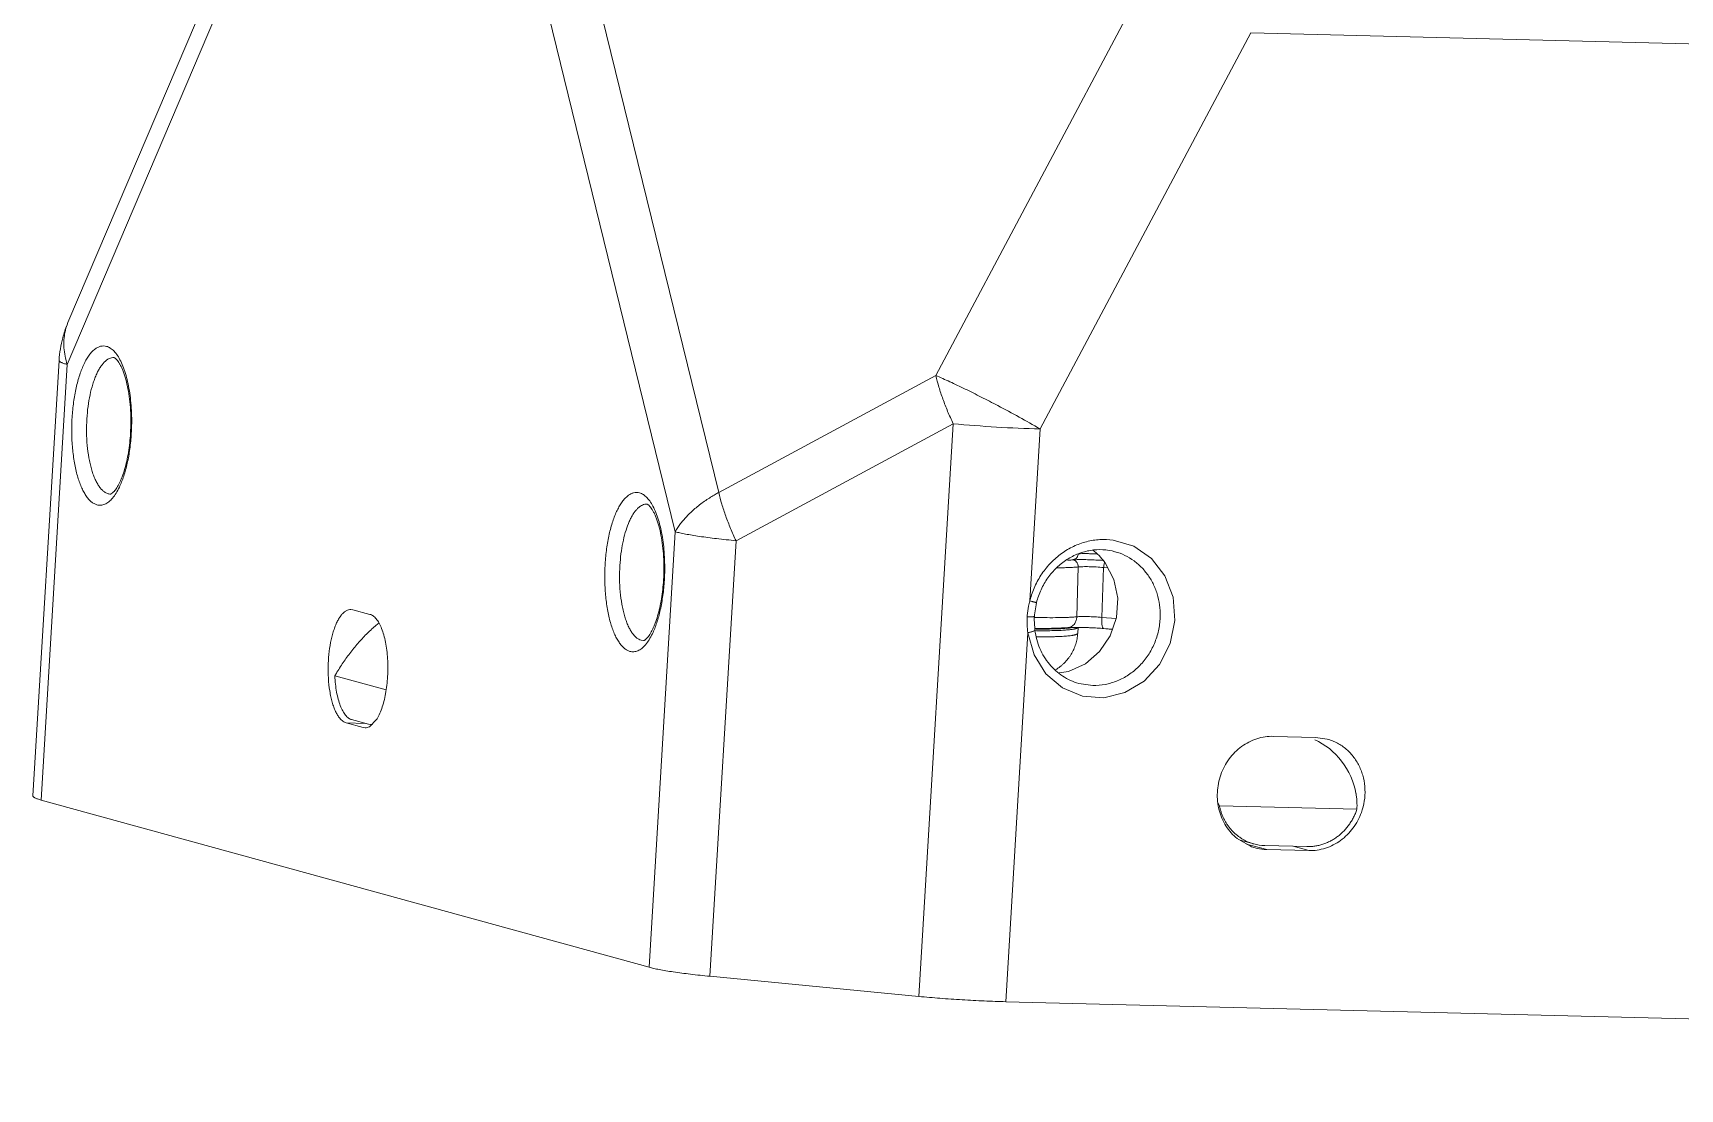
# Model space of a CAD drawing. Header units: inches. Extents: x 5637 to 5934, y 574 to 784.
# Drawn here: x 5866.29 to 5873.53, y 658.49 to 663.13 of the extents above; entities that cross this region are included whole.
import ezdxf

# ---------------------------------------------------------------- set-up
doc = ezdxf.new("R2010")
doc.units = ezdxf.units.IN
doc.header["$MEASUREMENT"] = 0
doc.layers.get('0').update_dxf_attribs({"lineweight": 18})

msp = doc.modelspace()

# ---------------------------------------------------------------- linework, layer by layer
at = {"color": 7, "linetype": 'Continuous'}
for p, q in [((5867.3582, 664.0067), (5866.4432, 661.8562)), ((5867.3551, 663.8225), (5866.4401, 661.6721)), ((5868.6717, 663.6855), (5869.3027, 661.11)), ((5869.1119, 660.9376), (5868.4809, 663.5131)), ((5870.2569, 661.6242), (5871.1825, 663.3639)), ((5871.6408, 663.1288), (5870.7152, 661.3891)), ((5871.6408, 663.1288), (5885.3659, 662.7861)), ((5866.4396, 661.847), (5866.4432, 661.8562)), ((5866.4042, 661.6905), (5866.2893, 659.7771)), ((5866.3252, 659.7587), (5866.4401, 661.6721)), ((5869.3027, 661.11), (5870.2569, 661.6242)), ((5870.3332, 661.4122), (5869.379, 660.8981)), ((5870.3332, 661.4122), (5870.182, 658.8961)), ((5870.6697, 660.6334), (5870.7152, 661.3891)), ((5869.1119, 660.9376), (5868.9969, 659.0243)), ((5869.264, 658.9847), (5869.379, 660.8981)), ((5871.0443, 660.85), (5871.0441, 660.8501)), ((5870.8598, 660.8147), (5870.8359, 660.8133)), ((5870.8599, 660.8147), (5870.8598, 660.8147)), ((5867.6869, 660.5963), (5867.6956, 660.5951)), ((5867.7699, 660.5747), (5867.6956, 660.5951)), ((5870.6973, 660.6164), (5870.6996, 660.6263)), ((5870.564, 658.873), (5870.6614, 660.4938)), ((5870.6928, 660.5031), (5870.6935, 660.503)), ((5870.882, 660.5172), (5870.8804, 660.4916)), ((5868.9727, 660.4591), (5868.9622, 660.4607)), ((5867.8409, 660.2425), (5867.6159, 660.3043)), ((5870.9467, 660.2624), (5870.8851, 660.2715)), ((5867.6657, 660.0978), (5867.7492, 660.0958)), ((5867.6657, 660.0978), (5867.74, 660.0774)), ((5867.7641, 660.0917), (5867.6897, 660.1122)), ((5867.7487, 660.0762), (5867.74, 660.0774)), ((5867.7641, 660.0917), (5867.7723, 660.0907)), ((5867.7982, 660.1109), (5867.7699, 660.0819)), ((5871.926, 660.0341), (5871.7408, 660.0388)), ((5871.926, 660.0341), (5871.9773, 660.0265)), ((5868.9969, 659.0243), (5866.3252, 659.7587)), ((5871.5034, 659.7333), (5872.1071, 659.7182)), ((5871.6394, 659.5557), (5871.5819, 659.59)), ((5871.6542, 659.5661), (5871.5944, 659.5826)), ((5871.7109, 659.5415), (5871.6224, 659.5658)), ((5871.7025, 659.559), (5871.8877, 659.5544)), ((5871.8271, 659.5559), (5871.8961, 659.5369)), ((5871.7109, 659.5415), (5871.8961, 659.5369)), ((5870.182, 658.8961), (5869.264, 658.9847)), ((5885.9288, 658.4893), (5870.564, 658.873))]:
    msp.add_line(p, q, dxfattribs=at)
at = {"color": 6, "linetype": 'Continuous'}
for p, q in [((5870.8761, 660.5638), (5870.8828, 660.7829)), ((5870.9945, 660.7803), (5870.9865, 660.5611)), ((5870.9945, 660.7803), (5871.0126, 660.7788)), ((5871.0492, 660.5562), (5870.9865, 660.5611)), ((5870.8374, 660.5161), (5870.8302, 660.5162)), ((5870.8375, 660.5161), (5870.8374, 660.5161)), ((5870.8375, 660.5161), (5870.8414, 660.5164)), ((5870.8414, 660.5164), (5870.8632, 660.5172)), ((5870.9729, 660.5137), (5871.0329, 660.508)), ((5871.0333, 660.5091), (5870.9736, 660.5136)), ((5871.033, 660.5083), (5870.9948, 660.5122)), ((5870.9959, 660.5122), (5870.9948, 660.5121)), ((5870.9948, 660.5121), (5870.9948, 660.5121)), ((5871.0328, 660.5092), (5870.9959, 660.5122))]:
    msp.add_line(p, q, dxfattribs=at)
at = {"color": 7, "linetype": 'Continuous'}
for points in [[(5871.0367, 660.9012), (5871.1267, 660.8741), (5871.2046, 660.82), (5871.2639, 660.7432), (5871.2994, 660.6498), (5871.3074, 660.5476)], [(5870.7995, 660.3185), (5870.8401, 660.3238), (5870.9141, 660.3573), (5870.9767, 660.411), (5871.0236, 660.4807), (5871.051, 660.5615), (5871.0564, 660.6462), (5871.0394, 660.7282), (5871.0014, 660.8008)], [(5870.8598, 660.8147), (5870.8628, 660.8149), (5870.8824, 660.8158), (5870.9105, 660.8158), (5870.9452, 660.8147), (5870.9831, 660.8126), (5870.9904, 660.812)], [(5870.6924, 660.5054), (5870.6915, 660.5125), (5870.6898, 660.5556), (5870.6903, 660.5659)], [(5870.6903, 660.5659), (5870.6908, 660.5732), (5870.6973, 660.6164)], [(5870.9011, 660.2155), (5870.814, 660.2513), (5870.741, 660.3132), (5870.6885, 660.3963), (5870.6614, 660.4938)], [(5871.3074, 660.5476), (5871.2871, 660.4461), (5871.2406, 660.3547), (5871.1722, 660.2811), (5871.088, 660.231), (5870.9951, 660.2086), (5870.9011, 660.2155)]]:
    msp.add_lwpolyline(points, dxfattribs=at)
at = {"color": 6, "linetype": 'Continuous'}
msp.add_lwpolyline([(5870.8632, 660.5172), (5870.894, 660.5171), (5870.9318, 660.516), (5870.9736, 660.5136)], dxfattribs=at)
at = {"color": 7, "linetype": 'Continuous'}
for centre, radius, start, end in [((5866.9033, 661.6605), 0.5, 165.01191, 176.56126), ((5866.9038, 661.6603), 0.5005, 158.08921, 165.00871), ((5866.6544, 661.7667), 0.2293, 159.48773, 167.64775), ((5866.9033, 661.6605), 0.5, 156.9508, 158.08609), ((5868.1111, 656.8921), 5.1966, 59.92609, 62.265), ((5870.848, 666.7965), 5.4088, 264.53781, 266.56274), ((5870.8558, 666.8339), 5.4467, 266.5045, 268.51999), ((5866.6315, 661.1468), 0.0438, 254.55311, 263.45047), ((5866.6313, 661.1455), 0.0425, 263.4684, 268.56415), ((5870.7816, 660.6421), 0.2711, 36.91956, 52.47803), ((5870.8496, 660.8437), 0.0335, 350.07089, 354.80268), ((5870.7769, 660.6382), 0.2772, 35.89617, 36.98055), ((5871.0036, 660.5421), 0.3461, 164.70798, 168.61098), ((5871.0328, 660.5419), 0.3744, 165.16043, 165.85993), ((5870.993, 660.5438), 0.3354, 176.57945, 188.56708), ((5870.9881, 660.544), 0.3305, 175.67176, 176.56056), ((5870.9998, 660.5429), 0.3423, 168.61312, 175.63899), ((5868.0686, 660.1984), 0.4259, 127.57967, 128.70494), ((5870.7316, 663.1147), 2.6046, 269.13388, 269.65671), ((5870.7335, 663.1878), 2.685, 269.14632, 269.65099), ((5870.79, 660.9919), 0.4803, 274.73278, 275.79539), ((5870.789, 661.0196), 0.5153, 274.75913, 275.60227), ((5868.2127, 660.3311), 0.6262, 182.47086, 183.4735), ((5870.6767, 660.5067), 0.2054, 300.29289, 301.27073), ((5867.7449, 660.1254), 0.0501, 296.18741, 299.92946), ((5871.8085, 659.8631), 0.3316, 200.70429, 203.04255), ((5871.7156, 659.7537), 0.2121, 248.95136, 251.88285), ((5871.7161, 659.755), 0.2135, 251.88256, 254.65739), ((5871.7074, 659.7598), 0.2009, 254.64343, 268.58741), ((5871.7164, 659.7561), 0.2147, 254.65861, 265.63392), ((5871.7162, 659.7543), 0.2129, 265.63923, 268.56763)]:
    msp.add_arc(centre, radius, start, end, dxfattribs=at)
at = {"color": 6, "linetype": 'Continuous'}
for centre, radius, start, end in [((5870.874, 660.6427), 0.172, 94.78399, 95.14508), ((5871.1883, 660.5463), 0.2023, 175.82075, 176.5609), ((5870.7369, 663.3176), 2.8049, 269.10626, 269.31417), ((5870.7308, 663.0087), 2.4957, 269.14004, 269.94044), ((5870.7843, 661.1505), 0.6366, 274.23177, 274.78436), ((5870.8691, 659.8261), 0.6914, 90.79591, 91.32625), ((5870.872, 659.6109), 0.9066, 89.61763, 90.78739)]:
    msp.add_arc(centre, radius, start, end, dxfattribs=at)
at = {"color": 7, "linetype": 'Continuous'}
msp.add_ellipse((5871.8857, 659.7925), major_axis=(-0.1358, 0.2264), ratio=0.776281, start_param=4.254785, end_param=5.45978, dxfattribs=at)
for points, knots in [([(5866.4401, 661.6721), (5866.4361, 661.6842), (5866.4297, 661.7085), (5866.4246, 661.7452), (5866.4245, 661.7811), (5866.4279, 661.8044), (5866.4303, 661.8157)], [0, 0, 0, 0, 16208.328797, 31804.866285, 46889.737247, 61595.958873, 61595.958873, 61595.958873, 61595.958873]), ([(5866.4613, 661.4398), (5866.4627, 661.4623), (5866.4669, 661.5061), (5866.4779, 661.5688), (5866.491, 661.6172), (5866.5036, 661.652), (5866.5136, 661.675), (5866.5244, 661.6954), (5866.5358, 661.713), (5866.5478, 661.7277), (5866.5602, 661.7393), (5866.573, 661.7478), (5866.5862, 661.7529), (5866.5995, 661.7545), (5866.6082, 661.7533), (5866.6123, 661.7521)], [0, 0, 0, 0, 32688.419741, 63820.683838, 92374.568962, 105438.495065, 117580.14303, 128737.070891, 138882.711226, 148018.970783, 156194.765434, 163525.635571, 170204.938892, 176515.318663, 182794.461108, 182794.461108, 182794.461108, 182794.461108]), ([(5866.6123, 661.7521), (5866.6152, 661.7513), (5866.6211, 661.7492), (5866.6295, 661.7445), (5866.6378, 661.7384), (5866.6489, 661.7279), (5866.662, 661.7109), (5866.6707, 661.6955), (5866.6749, 661.6871)], [0, 0, 0, 0, 8627.048585, 17747.77143, 27501.252014, 37993.720248, 61453.423425, 88462.230494, 88462.230494, 88462.230494, 88462.230494]), ([(5866.4042, 661.6905), (5866.4042, 661.6901), (5866.4043, 661.6894), (5866.4047, 661.6883), (5866.4054, 661.6872), (5866.4068, 661.6856), (5866.4093, 661.6837), (5866.4133, 661.6814), (5866.4184, 661.6791), (5866.4247, 661.6768), (5866.432, 661.6744), (5866.4373, 661.6728), (5866.4401, 661.6721)], [0, 0, 0, 0, 3570.434368, 7406.67449, 11723.273659, 16671.774455, 28817.372655, 44315.761055, 63354.39995, 86013.670404, 112301.184438, 142185.081647, 142185.081647, 142185.081647, 142185.081647]), ([(5866.5262, 661.4336), (5866.5273, 661.4517), (5866.5306, 661.4871), (5866.5393, 661.5381), (5866.5494, 661.5778), (5866.5592, 661.6067), (5866.567, 661.6261), (5866.5754, 661.6436), (5866.5843, 661.6591), (5866.5937, 661.6724), (5866.6034, 661.6835), (5866.6135, 661.6922), (5866.6239, 661.6984), (5866.6345, 661.7022), (5866.6417, 661.7029), (5866.6452, 661.7028)], [0, 0, 0, 0, 31821.446008, 62279.974916, 90472.446468, 103501.707925, 115717.357583, 127056.222115, 137478.489174, 146971.407415, 155547.63079, 163268.184425, 170250.195695, 176676.135492, 182797.421413, 182797.421413, 182797.421413, 182797.421413]), ([(5866.6601, 661.69), (5866.6589, 661.6916), (5866.6566, 661.6942), (5866.6536, 661.6972), (5866.6515, 661.699), (5866.6502, 661.7001), (5866.649, 661.7009), (5866.648, 661.7016), (5866.6471, 661.702), (5866.6464, 661.7024), (5866.6459, 661.7026), (5866.6455, 661.7028), (5866.6453, 661.7028), (5866.6451, 661.7028), (5866.6451, 661.7028), (5866.6451, 661.7028), (5866.6451, 661.7028), (5866.6452, 661.7028), (5866.6452, 661.7028), (5866.6452, 661.7028)], [0, 0, 0, 0, 68532.578925, 124014.12519, 147014.315426, 166934.309257, 183931.946099, 198179.033938, 209831.228432, 219025.991635, 225889.359352, 230628.150713, 233498.046012, 234308.453993, 234741.011387, 234838.1567, 235102.499325, 235671.609625, 236529.669229, 236529.669229, 236529.669229, 236529.669229]), ([(5866.718, 661.3701), (5866.719, 661.3871), (5866.72, 661.4209), (5866.7187, 661.4711), (5866.7145, 661.5194), (5866.7076, 661.5647), (5866.6997, 661.5997), (5866.692, 661.6251), (5866.6861, 661.6419), (5866.6798, 661.6569), (5866.6734, 661.67), (5866.6669, 661.6809), (5866.6624, 661.6872), (5866.6601, 661.69)], [0, 0, 0, 0, 24048.344176, 47919.134573, 71003.19099, 92776.651108, 112723.276163, 121851.246572, 130308.086612, 138006.832518, 144870.550612, 150857.74873, 155938.215494, 155938.215494, 155938.215494, 155938.215494]), ([(5866.6749, 661.6871), (5866.6796, 661.6776), (5866.6883, 661.6569), (5866.6991, 661.6235), (5866.7081, 661.5863), (5866.7151, 661.5461), (5866.7201, 661.5034), (5866.7229, 661.4591), (5866.7235, 661.4138), (5866.7225, 661.3835), (5866.7215, 661.3683)], [0, 0, 0, 0, 11272.056804, 23772.000404, 37377.506887, 51918.119941, 67202.22368, 83023.338844, 99156.491877, 115328.011322, 115328.011322, 115328.011322, 115328.011322]), ([(5870.5295, 661.4916), (5870.5052, 661.5044), (5870.4573, 661.5291), (5870.3869, 661.5641), (5870.3204, 661.5958), (5870.2774, 661.6152), (5870.2569, 661.6242)], [0, 0, 0, 0, 16722.588549, 32858.785828, 47968.421537, 61640.199014, 61640.199014, 61640.199014, 61640.199014]), ([(5870.2569, 661.6242), (5870.2609, 661.6071), (5870.2703, 661.5722), (5870.2878, 661.5196), (5870.3087, 661.4659), (5870.3247, 661.4302), (5870.3332, 661.4122)], [0, 0, 0, 0, 14381.431127, 29574.639231, 45390.365418, 61639.102144, 61639.102144, 61639.102144, 61639.102144]), ([(5866.5705, 661.056), (5866.5661, 661.0572), (5866.5572, 661.0609), (5866.5448, 661.0697), (5866.5329, 661.0816), (5866.5216, 661.0966), (5866.511, 661.1144), (5866.5012, 661.1351), (5866.4922, 661.1582), (5866.4842, 661.1837), (5866.4772, 661.2114), (5866.4692, 661.2515), (5866.4623, 661.305), (5866.4589, 661.3716), (5866.4599, 661.417), (5866.4613, 661.4398)], [0, 0, 0, 0, 5974.181617, 12525.021155, 19827.594479, 27988.891202, 37056.865328, 47041.533548, 57916.84174, 69631.580521, 82120.39142, 95295.196084, 123300.160966, 152804.923146, 182803.362185, 182803.362185, 182803.362185, 182803.362185]), ([(5866.6198, 661.1046), (5866.6161, 661.1056), (5866.6084, 661.1088), (5866.5978, 661.1163), (5866.5876, 661.1265), (5866.5779, 661.1393), (5866.5688, 661.1546), (5866.5604, 661.1723), (5866.5527, 661.1922), (5866.5458, 661.2141), (5866.5398, 661.2377), (5866.5329, 661.2721), (5866.527, 661.318), (5866.5241, 661.3751), (5866.525, 661.414), (5866.5262, 661.4336)], [0, 0, 0, 0, 5974.275632, 12524.633697, 19825.954155, 27985.256109, 37051.635943, 47036.546478, 57913.634442, 69630.65716, 82121.16651, 95296.731746, 123300.418452, 152804.125554, 182804.955761, 182804.955761, 182804.955761, 182804.955761]), ([(5866.6458, 661.115), (5866.6478, 661.1173), (5866.6518, 661.1223), (5866.6602, 661.1345), (5866.6681, 661.149), (5866.6757, 661.1655), (5866.6835, 661.1852), (5866.6926, 661.2125), (5866.7017, 661.2482), (5866.7092, 661.2869), (5866.7147, 661.3279), (5866.7171, 661.3559), (5866.718, 661.3701)], [0, 0, 0, 0, 4778.658488, 10287.523727, 23406.619569, 30966.637665, 39125.243596, 56997.216807, 76591.977353, 97575.054104, 119589.590055, 142196.562859, 142196.562859, 142196.562859, 142196.562859]), ([(5866.7215, 661.3683), (5866.7202, 661.3459), (5866.716, 661.3024), (5866.705, 661.2399), (5866.6921, 661.1917), (5866.6796, 661.1569), (5866.6727, 661.141), (5866.6691, 661.1335)], [0, 0, 0, 0, 20927.987291, 40868.148754, 59171.138436, 67552.233063, 75347.441386, 75347.441386, 75347.441386, 75347.441386]), ([(5866.6388, 661.0853), (5866.6338, 661.0794), (5866.6236, 661.0691), (5866.6087, 661.0597), (5866.5966, 661.0555), (5866.5878, 661.0541), (5866.5791, 661.0541), (5866.5733, 661.0552), (5866.5705, 661.056)], [0, 0, 0, 0, 26088.849772, 48630.248159, 58940.409182, 68858.265065, 78618.232875, 88466.064064, 88466.064064, 88466.064064, 88466.064064]), ([(5866.6303, 661.103), (5866.6302, 661.103), (5866.6302, 661.103), (5866.6301, 661.103), (5866.6301, 661.103), (5866.6301, 661.103), (5866.6301, 661.103), (5866.6302, 661.103), (5866.6303, 661.103), (5866.6305, 661.1031), (5866.6308, 661.1031), (5866.6313, 661.1033), (5866.6321, 661.1036), (5866.6334, 661.1043), (5866.6349, 661.1052), (5866.636, 661.106), (5866.6366, 661.1064)], [0, 0, 0, 0, 2433.2014, 3642.94094, 3782.621591, 4052.405083, 4681.610018, 5696.157502, 8963.327706, 14021.642719, 21045.274513, 30216.356215, 55653.532424, 91205.839305, 137656.737301, 195927.332409, 195927.332409, 195927.332409, 195927.332409]), ([(5866.6366, 661.1064), (5866.6381, 661.1075), (5866.6413, 661.1102), (5866.6442, 661.1132), (5866.6458, 661.115)], [0, 0, 0, 0, 14962.547722, 34736.18916, 34736.18916, 34736.18916, 34736.18916]), ([(5866.6691, 661.1335), (5866.6647, 661.1244), (5866.6556, 661.1076), (5866.6446, 661.0921), (5866.6388, 661.0853)], [0, 0, 0, 0, 18502.438668, 34736.195026, 34736.195026, 34736.195026, 34736.195026]), ([(5868.8037, 660.7959), (5868.8051, 660.8184), (5868.8093, 660.8622), (5868.8203, 660.9249), (5868.8334, 660.9733), (5868.846, 661.0081), (5868.856, 661.0311), (5868.8668, 661.0515), (5868.8782, 661.0691), (5868.8902, 661.0838), (5868.9026, 661.0954), (5868.9154, 661.1039), (5868.9286, 661.109), (5868.9419, 661.1107), (5868.9506, 661.1094), (5868.9547, 661.1082)], [0, 0, 0, 0, 32703.59913, 63850.319992, 92417.464568, 105487.457114, 117634.743247, 128796.852005, 138947.20363, 148087.705755, 156267.296967, 163601.571311, 170283.976273, 176597.286369, 182879.344635, 182879.344635, 182879.344635, 182879.344635]), ([(5868.9547, 661.1082), (5868.9576, 661.1075), (5868.9635, 661.1053), (5868.9719, 661.1006), (5868.9802, 661.0945), (5868.9913, 661.084), (5869.0044, 661.067), (5869.0131, 661.0516), (5869.0173, 661.0432)], [0, 0, 0, 0, 8631.074323, 17756.053276, 27514.085237, 38011.449692, 61482.100138, 88503.510635, 88503.510635, 88503.510635, 88503.510635]), ([(5869.2462, 661.0755), (5869.2314, 661.0655), (5869.2036, 661.0447), (5869.1664, 661.0107), (5869.1355, 660.9754), (5869.1188, 660.9502), (5869.1119, 660.9376)], [0, 0, 0, 0, 17051.849389, 33044.150418, 47906.114646, 61629.30459, 61629.30459, 61629.30459, 61629.30459]), ([(5869.3027, 661.11), (5869.2977, 661.1073), (5869.2785, 661.0965), (5869.2598, 661.0848), (5869.2462, 661.0755)], [0, 0, 0, 0, 8865.099281, 34752.561101, 34752.561101, 34752.561101, 34752.561101]), ([(5869.379, 660.8981), (5869.3705, 660.916), (5869.3546, 660.9518), (5869.3336, 661.0055), (5869.3161, 661.0581), (5869.3067, 661.093), (5869.3027, 661.11)], [0, 0, 0, 0, 16251.739858, 32066.781347, 47252.744839, 61631.267676, 61631.267676, 61631.267676, 61631.267676]), ([(5868.8686, 660.7897), (5868.8696, 660.8068), (5868.8727, 660.8403), (5868.8806, 660.8886), (5868.8914, 660.9332), (5868.9028, 660.967), (5868.9134, 660.9909), (5868.9215, 661.0066), (5868.9301, 661.0203), (5868.9391, 661.0322), (5868.9484, 661.042), (5868.958, 661.0497), (5868.9678, 661.0552), (5868.9746, 661.0574), (5868.978, 661.0581)], [0, 0, 0, 0, 28648.195478, 56201.581062, 81904.240969, 105189.060221, 115783.873242, 125616.183452, 134661.748854, 142922.375828, 150421.254616, 157214.679932, 163402.202783, 169130.242654, 169130.242654, 169130.242654, 169130.242654]), ([(5868.978, 661.0581), (5868.9788, 661.0582), (5868.982, 661.0588), (5868.9852, 661.059), (5868.9876, 661.0589)], [0, 0, 0, 0, 8776.908783, 34750.86229, 34750.86229, 34750.86229, 34750.86229]), ([(5869.0025, 661.0462), (5869.0013, 661.0477), (5868.999, 661.0503), (5868.996, 661.0533), (5868.9939, 661.0551), (5868.9926, 661.0562), (5868.9914, 661.057), (5868.9904, 661.0577), (5868.9895, 661.0582), (5868.9888, 661.0585), (5868.9883, 661.0587), (5868.9879, 661.0589), (5868.9877, 661.0589), (5868.9875, 661.0589), (5868.9875, 661.059), (5868.9875, 661.0589), (5868.9875, 661.0589), (5868.9876, 661.0589), (5868.9876, 661.0589), (5868.9876, 661.0589)], [0, 0, 0, 0, 68564.438629, 124071.777381, 147082.660039, 167011.914358, 184017.453131, 198271.164214, 209928.775626, 219127.813328, 225994.371716, 230735.366065, 233606.595533, 234417.38026, 234850.138743, 234947.329217, 235211.794731, 235781.169601, 236639.628103, 236639.628103, 236639.628103, 236639.628103]), ([(5869.0604, 660.7262), (5869.0614, 660.7432), (5869.0624, 660.777), (5869.0611, 660.8272), (5869.0569, 660.8755), (5869.05, 660.9208), (5869.042, 660.9558), (5869.0344, 660.9812), (5869.0284, 660.998), (5869.0222, 661.0131), (5869.0157, 661.0261), (5869.0093, 661.037), (5869.0048, 661.0434), (5869.0025, 661.0462)], [0, 0, 0, 0, 24059.50118, 47941.366208, 71036.132258, 92819.693969, 112775.573075, 121907.778321, 130368.541832, 138070.8595, 144937.761952, 150927.737774, 156010.561574, 156010.561574, 156010.561574, 156010.561574]), ([(5869.0173, 661.0432), (5869.022, 661.0337), (5869.0307, 661.0131), (5869.0415, 660.9796), (5869.0505, 660.9424), (5869.0575, 660.9022), (5869.0625, 660.8595), (5869.0653, 660.8152), (5869.0659, 660.7699), (5869.0649, 660.7396), (5869.0639, 660.7244)], [0, 0, 0, 0, 11277.31697, 23783.093735, 37394.9493, 51942.34781, 67233.583957, 83062.08213, 99202.763785, 115381.829756, 115381.829756, 115381.829756, 115381.829756]), ([(5869.1119, 660.9376), (5869.1186, 660.9358), (5869.1337, 660.9321), (5869.1583, 660.9271), (5869.187, 660.922), (5869.2074, 660.9188), (5869.2183, 660.9172)], [0, 0, 0, 0, 11978.604788, 26330.30734, 42932.311432, 61629.723509, 61629.723509, 61629.723509, 61629.723509]), ([(5869.2183, 660.9172), (5869.2432, 660.9135), (5869.2967, 660.9066), (5869.3504, 660.9009), (5869.379, 660.8981)], [0, 0, 0, 0, 16231.01727, 34753.017518, 34753.017518, 34753.017518, 34753.017518]), ([(5870.6709, 660.6378), (5870.6763, 660.6583), (5870.6871, 660.6884), (5870.7062, 660.7262), (5870.7284, 660.7621), (5870.7614, 660.8028), (5870.8085, 660.8435), (5870.8613, 660.8749), (5870.909, 660.8922), (5870.9481, 660.9005), (5870.9874, 660.9048), (5871.0172, 660.9038), (5871.0367, 660.9012)], [0, 0, 0, 0, 18406.456228, 27606.953304, 36769.685664, 54933.506227, 72875.45001, 90565.964786, 108002.257067, 116644.476765, 125239.180177, 142303.441867, 142303.441867, 142303.441867, 142303.441867]), ([(5870.6996, 660.6263), (5870.7045, 660.6457), (5870.7146, 660.6743), (5870.7329, 660.7098), (5870.749, 660.735), (5870.7672, 660.7584), (5870.7939, 660.7867), (5870.8244, 660.8109), (5870.8575, 660.8299), (5870.8916, 660.8452), (5870.9362, 660.8575), (5870.991, 660.8606), (5871.027, 660.8548), (5871.0443, 660.85)], [0, 0, 0, 0, 20525.452523, 30777.570285, 40968.776937, 51084.223147, 61113.434861, 80857.564673, 90583.083405, 100198.23667, 119099.342478, 137670.455693, 156061.044779, 156061.044779, 156061.044779, 156061.044779]), ([(5871.2425, 660.5539), (5871.2435, 660.5705), (5871.2429, 660.6038), (5871.2357, 660.6448), (5871.226, 660.6763), (5871.2139, 660.7064), (5871.1944, 660.7418), (5871.1645, 660.7793), (5871.1288, 660.8106), (5871.0885, 660.8349), (5871.0593, 660.8459), (5871.0443, 660.85)], [0, 0, 0, 0, 16772.178737, 33414.492335, 41665.566154, 49862.951836, 66082.521749, 82089.419058, 97906.566589, 113579.104472, 129186.060534, 129186.060534, 129186.060534, 129186.060534]), ([(5868.9129, 660.4121), (5868.9085, 660.4133), (5868.8996, 660.4171), (5868.8872, 660.4258), (5868.8753, 660.4377), (5868.864, 660.4527), (5868.8534, 660.4705), (5868.8436, 660.4912), (5868.8346, 660.5143), (5868.8266, 660.5398), (5868.8196, 660.5675), (5868.8116, 660.6076), (5868.8047, 660.6611), (5868.8013, 660.7277), (5868.8023, 660.7731), (5868.8037, 660.7959)], [0, 0, 0, 0, 5976.955757, 12530.83721, 19836.801518, 28001.88798, 37074.072864, 47063.377513, 57943.735707, 69663.914284, 82158.524423, 95339.446871, 123357.415995, 152875.878855, 182888.247815, 182888.247815, 182888.247815, 182888.247815]), ([(5868.9622, 660.4607), (5868.9585, 660.4617), (5868.9508, 660.4649), (5868.9402, 660.4724), (5868.93, 660.4826), (5868.9203, 660.4954), (5868.9112, 660.5108), (5868.9028, 660.5284), (5868.8951, 660.5483), (5868.8882, 660.5702), (5868.8822, 660.5938), (5868.8753, 660.6282), (5868.8694, 660.6741), (5868.8665, 660.7312), (5868.8674, 660.7701), (5868.8686, 660.7897)], [0, 0, 0, 0, 5977.049787, 12530.449511, 19835.160338, 27998.251064, 37068.840872, 47058.387901, 57940.526642, 69662.990159, 82159.299478, 95340.982788, 123357.673007, 152875.080157, 182889.841252, 182889.841252, 182889.841252, 182889.841252]), ([(5870.8826, 660.8379), (5870.8821, 660.835), (5870.8807, 660.8307), (5870.8777, 660.8255), (5870.8749, 660.822), (5870.8715, 660.819), (5870.8678, 660.8168), (5870.8639, 660.8153), (5870.8612, 660.8148), (5870.8599, 660.8147)], [0, 0, 0, 0, 26049.072548, 39412.34662, 52698.285319, 65723.816537, 78393.009004, 90599.469831, 102292.612681, 102292.612681, 102292.612681, 102292.612681]), ([(5870.8915, 660.8412), (5870.8907, 660.8411), (5870.8879, 660.841), (5870.885, 660.8408), (5870.883, 660.8407)], [0, 0, 0, 0, 9448.324479, 34763.263652, 34763.263652, 34763.263652, 34763.263652]), ([(5870.9629, 660.8401), (5870.9561, 660.8404), (5870.9429, 660.841), (5870.924, 660.8415), (5870.9069, 660.8416), (5870.8963, 660.8414), (5870.8915, 660.8412)], [0, 0, 0, 0, 17614.992626, 34203.345653, 49099.266344, 61649.722081, 61649.722081, 61649.722081, 61649.722081]), ([(5868.9882, 660.4711), (5868.9902, 660.4734), (5868.9942, 660.4784), (5869.0026, 660.4906), (5869.0105, 660.5051), (5869.0181, 660.5216), (5869.0259, 660.5413), (5869.035, 660.5686), (5869.0441, 660.6043), (5869.0516, 660.643), (5869.0571, 660.684), (5869.0595, 660.712), (5869.0604, 660.7262)], [0, 0, 0, 0, 4780.888501, 10292.324513, 23417.542525, 30981.088586, 39143.50182, 57023.815184, 76627.71984, 97620.588575, 119645.397851, 142262.920447, 142262.920447, 142262.920447, 142262.920447]), ([(5869.0639, 660.7244), (5869.0626, 660.702), (5869.0584, 660.6585), (5869.0474, 660.596), (5869.0345, 660.5478), (5869.022, 660.513), (5869.0151, 660.4972), (5869.0115, 660.4896)], [0, 0, 0, 0, 20937.634452, 40886.987718, 59198.414518, 67583.372572, 75382.174248, 75382.174248, 75382.174248, 75382.174248]), ([(5870.6996, 660.6263), (5870.6996, 660.6263), (5870.6996, 660.6263), (5870.6995, 660.6263), (5870.6993, 660.6263), (5870.6991, 660.6264), (5870.6987, 660.6264), (5870.6982, 660.6266), (5870.6973, 660.6267), (5870.6961, 660.627), (5870.6946, 660.6274), (5870.6929, 660.6278), (5870.6909, 660.6282), (5870.6887, 660.6288), (5870.6855, 660.6295), (5870.6811, 660.6306), (5870.6755, 660.632), (5870.6717, 660.6329), (5870.6697, 660.6334)], [0, 0, 0, 0, 299.415324, 1083.271603, 2365.014671, 4147.982721, 6434.20074, 9225.322842, 16328.224718, 25468.152315, 36636.916092, 49705.538645, 64498.23961, 80839.08908, 98552.131866, 137375.856144, 179397.984197, 222962.339923, 222962.339923, 222962.339923, 222962.339923]), ([(5867.5871, 660.3041), (5867.5863, 660.3222), (5867.5863, 660.3584), (5867.5905, 660.4117), (5867.5976, 660.4544), (5867.6055, 660.4862), (5867.6121, 660.508), (5867.6195, 660.5278), (5867.6277, 660.5454), (5867.6365, 660.5607), (5867.6458, 660.5736), (5867.6556, 660.5837), (5867.6657, 660.5911), (5867.6762, 660.5956), (5867.6834, 660.5965), (5867.6869, 660.5964)], [0, 0, 0, 0, 30292.811469, 60363.010633, 88990.760406, 102411.992532, 115069.508017, 126852.217316, 137679.33059, 147493.175504, 156267.267185, 164038.587574, 170909.604437, 177076.798223, 182846.109896, 182846.109896, 182846.109896, 182846.109896]), ([(5867.7699, 660.5747), (5867.7724, 660.574), (5867.7774, 660.572), (5867.7845, 660.5677), (5867.7915, 660.5618), (5867.7982, 660.5546), (5867.8046, 660.5459), (5867.813, 660.5321), (5867.8225, 660.5115), (5867.8319, 660.4833), (5867.8394, 660.4513), (5867.845, 660.4163), (5867.8484, 660.3792), (5867.8495, 660.3407), (5867.8484, 660.3018), (5867.845, 660.2636), (5867.8395, 660.2268), (5867.832, 660.1925), (5867.8227, 660.1614), (5867.8117, 660.1342), (5867.8029, 660.118), (5867.7982, 660.1109)], [0, 0, 0, 0, 4095.247345, 8487.097068, 13261.082918, 18477.4136, 24175.654413, 30374.196864, 44269.814477, 60093.524704, 77615.735913, 96533.874456, 116476.436038, 137040.657779, 157795.461587, 178304.475272, 198142.402024, 216902.796873, 234230.210768, 249819.686901, 263469.366294, 263469.366294, 263469.366294, 263469.366294]), ([(5870.6582, 660.5638), (5870.6623, 660.5637), (5870.6682, 660.5636), (5870.6757, 660.5637), (5870.6806, 660.5639), (5870.6841, 660.5642), (5870.6864, 660.5645), (5870.6878, 660.5647), (5870.6888, 660.565), (5870.6896, 660.5652), (5870.6901, 660.5655), (5870.6903, 660.5658), (5870.6903, 660.5659)], [0, 0, 0, 0, 53374.546112, 77777.748683, 99306.799569, 117038.3675, 124201.163311, 130125.78683, 134824.395757, 138333.165875, 140737.318475, 142305.342997, 142305.342997, 142305.342997, 142305.342997]), ([(5867.8023, 660.5308), (5867.7958, 660.5256), (5867.7828, 660.5146), (5867.757, 660.4906), (5867.7255, 660.4576), (5867.6896, 660.4147), (5867.6673, 660.3844), (5867.6566, 660.3689)], [0, 0, 0, 0, 8595.911995, 17593.916238, 36422.210336, 55869.823729, 75365.877462, 75365.877462, 75365.877462, 75365.877462]), ([(5869.0115, 660.4896), (5869.0071, 660.4805), (5868.998, 660.4637), (5868.987, 660.4482), (5868.9812, 660.4414)], [0, 0, 0, 0, 18511.07041, 34752.400126, 34752.400126, 34752.400126, 34752.400126]), ([(5870.6614, 660.4938), (5870.6634, 660.4942), (5870.6675, 660.4951), (5870.6733, 660.4964), (5870.6787, 660.4979), (5870.6834, 660.4994), (5870.6868, 660.5008), (5870.689, 660.5019), (5870.6903, 660.5026), (5870.6912, 660.5033), (5870.6919, 660.504), (5870.6923, 660.5047), (5870.6924, 660.5052), (5870.6924, 660.5054)], [0, 0, 0, 0, 28887.366892, 56932.338184, 83034.109598, 106159.786488, 125374.266895, 133249.960966, 139902.166178, 145376.223627, 149757.531381, 153210.683322, 156063.00919, 156063.00919, 156063.00919, 156063.00919]), ([(5870.885, 660.2716), (5870.8726, 660.275), (5870.8482, 660.2838), (5870.8141, 660.3025), (5870.7829, 660.3265), (5870.7553, 660.3552), (5870.7319, 660.3881), (5870.7132, 660.4247), (5870.6996, 660.464), (5870.6942, 660.4915), (5870.6924, 660.5054)], [0, 0, 0, 0, 13863.841126, 27800.687936, 41874.629133, 56131.629786, 70609.924919, 85332.602383, 100295.490029, 115422.692358, 115422.692358, 115422.692358, 115422.692358]), ([(5870.8804, 660.4916), (5870.8804, 660.4915), (5870.8804, 660.4911), (5870.8802, 660.4906), (5870.8799, 660.4901), (5870.8794, 660.4895), (5870.8785, 660.4886), (5870.8771, 660.4878), (5870.8753, 660.4869), (5870.8731, 660.486), (5870.8706, 660.4852), (5870.8677, 660.4844), (5870.8644, 660.4837), (5870.8608, 660.483), (5870.8568, 660.4823), (5870.8508, 660.4813), (5870.8424, 660.4803), (5870.8313, 660.4792), (5870.8189, 660.4783), (5870.8052, 660.4775), (5870.7903, 660.4769), (5870.7744, 660.4764), (5870.7573, 660.4761), (5870.7326, 660.4759), (5870.7137, 660.476), (5870.7007, 660.4761)], [0, 0, 0, 0, 869.585843, 1770.16249, 2729.712889, 3771.435318, 6166.486067, 9056.779298, 12495.737189, 16513.068836, 21125.146221, 26340.888281, 32163.868113, 38594.673805, 45631.22256, 53269.332909, 70327.230321, 89712.644381, 111352.684768, 135160.998557, 161040.108381, 188881.654668, 218567.744411, 249972.177024, 317388.583294, 317388.583294, 317388.583294, 317388.583294]), ([(5870.8296, 660.5133), (5870.826, 660.513), (5870.8183, 660.5124), (5870.8062, 660.5117), (5870.7932, 660.5112), (5870.7742, 660.5105), (5870.7483, 660.5101), (5870.7271, 660.5101), (5870.716, 660.5101)], [0, 0, 0, 0, 8634.295259, 18031.474681, 28161.292045, 38990.664291, 62598.376591, 88536.11568, 88536.11568, 88536.11568, 88536.11568]), ([(5870.7171, 660.5028), (5870.7283, 660.5027), (5870.7497, 660.5027), (5870.7758, 660.5032), (5870.795, 660.5038), (5870.8081, 660.5044), (5870.8202, 660.5051), (5870.828, 660.5057), (5870.8317, 660.506)], [0, 0, 0, 0, 25937.606404, 49545.197938, 60374.514786, 70504.280331, 79901.411681, 88535.662771, 88535.662771, 88535.662771, 88535.662771]), ([(5870.7834, 660.3311), (5870.7902, 660.3353), (5870.8002, 660.3422), (5870.8126, 660.3526), (5870.8245, 660.3636), (5870.8353, 660.3758), (5870.845, 660.3889), (5870.8538, 660.4025), (5870.8634, 660.4206), (5870.8706, 660.4397), (5870.875, 660.4554), (5870.8785, 660.4713), (5870.8799, 660.4835), (5870.8804, 660.4916)], [0, 0, 0, 0, 19336.447509, 29052.043073, 38786.193947, 58283.024911, 68049.251893, 77821.884601, 97370.047666, 116926.788048, 126714.410634, 136505.434813, 156067.836321, 156067.836321, 156067.836321, 156067.836321]), ([(5870.8595, 660.517), (5870.858, 660.5167), (5870.8548, 660.5162), (5870.8478, 660.5151), (5870.8423, 660.5145), (5870.8385, 660.5141)], [0, 0, 0, 0, 10629.866403, 22268.625985, 48521.232662, 48521.232662, 48521.232662, 48521.232662]), ([(5870.8393, 660.5067), (5870.8423, 660.507), (5870.8466, 660.5074), (5870.8523, 660.5082), (5870.8572, 660.5089), (5870.8618, 660.5097), (5870.8661, 660.5105), (5870.8689, 660.5112), (5870.8714, 660.5118), (5870.8737, 660.5125), (5870.8757, 660.5132), (5870.8774, 660.514), (5870.8789, 660.5147), (5870.8801, 660.5155), (5870.881, 660.5163), (5870.8815, 660.5169), (5870.8816, 660.5172)], [0, 0, 0, 0, 39888.530489, 58205.014196, 75419.651489, 106503.464747, 120363.346514, 133097.351612, 144705.231938, 155190.208914, 164562.579766, 172842.811296, 180063.512407, 186277.042569, 191569.34775, 196083.861295, 196083.861295, 196083.861295, 196083.861295]), ([(5871.2425, 660.5539), (5871.2414, 660.5343), (5871.2354, 660.4953), (5871.2162, 660.4396), (5871.1873, 660.3884), (5871.156, 660.3511), (5871.1274, 660.3255), (5871.1044, 660.3085), (5871.0801, 660.294), (5871.0547, 660.2821), (5871.0283, 660.2728), (5870.9926, 660.2643), (5870.9649, 660.262), (5870.9467, 660.2624)], [0, 0, 0, 0, 20021.742288, 40075.47395, 60020.37247, 79774.626123, 89565.629148, 99283.465922, 108923.888632, 118488.053305, 127982.678879, 137416.563905, 156074.351057, 156074.351057, 156074.351057, 156074.351057]), ([(5868.9812, 660.4414), (5868.9762, 660.4355), (5868.966, 660.4252), (5868.9511, 660.4158), (5868.939, 660.4116), (5868.9302, 660.4102), (5868.9215, 660.4103), (5868.9157, 660.4113), (5868.9129, 660.4121)], [0, 0, 0, 0, 26101.023793, 48652.940829, 58967.912955, 68890.396876, 78654.919047, 88507.345598, 88507.345598, 88507.345598, 88507.345598]), ([(5868.9727, 660.4591), (5868.9726, 660.4591), (5868.9726, 660.4591), (5868.9725, 660.4591), (5868.9725, 660.4591), (5868.9725, 660.4591), (5868.9725, 660.4591), (5868.9726, 660.4591), (5868.9727, 660.4591), (5868.9729, 660.4592), (5868.9732, 660.4592), (5868.9737, 660.4594), (5868.9745, 660.4598), (5868.9758, 660.4604), (5868.9773, 660.4613), (5868.9784, 660.4621), (5868.979, 660.4625)], [0, 0, 0, 0, 2434.336911, 3644.641005, 3784.386841, 4054.296234, 4683.794802, 5698.815749, 8967.510656, 14028.186251, 21055.095789, 30230.457394, 55679.504464, 91248.402672, 137720.978081, 196018.766544, 196018.766544, 196018.766544, 196018.766544]), ([(5868.979, 660.4625), (5868.9805, 660.4636), (5868.9837, 660.4663), (5868.9866, 660.4694), (5868.9882, 660.4711)], [0, 0, 0, 0, 14969.528035, 34752.394254, 34752.394254, 34752.394254, 34752.394254]), ([(5867.6159, 660.3043), (5867.619, 660.3097), (5867.6318, 660.3317), (5867.6456, 660.3531), (5867.6566, 660.3689)], [0, 0, 0, 0, 8495.180611, 34744.323881, 34744.323881, 34744.323881, 34744.323881]), ([(5867.6375, 660.1182), (5867.634, 660.1224), (5867.6273, 660.1321), (5867.6186, 660.1485), (5867.6108, 660.1677), (5867.6039, 660.1892), (5867.5981, 660.2129), (5867.5916, 660.2476), (5867.5888, 660.2747), (5867.5877, 660.2931)], [0, 0, 0, 0, 9130.341813, 19435.683143, 30903.099938, 43470.592038, 57028.133292, 71448.053383, 102237.542781, 102237.542781, 102237.542781, 102237.542781]), ([(5867.6159, 660.3043), (5867.6165, 660.2921), (5867.6183, 660.2683), (5867.6233, 660.2339), (5867.6303, 660.2024), (5867.6391, 660.1746), (5867.6481, 660.1542), (5867.6563, 660.1405), (5867.6624, 660.132), (5867.6689, 660.1248), (5867.6756, 660.1191), (5867.6825, 660.1148), (5867.6873, 660.1128), (5867.6897, 660.1122)], [0, 0, 0, 0, 26594.493211, 51979.926672, 75518.841579, 96778.726951, 115444.893354, 123760.943639, 131392.690532, 138362.040096, 144722.125549, 150555.445009, 155980.325572, 155980.325572, 155980.325572, 155980.325572]), ([(5867.6657, 660.0978), (5867.6632, 660.0985), (5867.6581, 660.1005), (5867.6509, 660.105), (5867.6439, 660.1109), (5867.6396, 660.1156), (5867.6375, 660.1182)], [0, 0, 0, 0, 13631.888927, 28266.617762, 44194.038208, 61617.10999, 61617.10999, 61617.10999, 61617.10999]), ([(5867.767, 660.0804), (5867.7641, 660.0789), (5867.7581, 660.0767), (5867.7518, 660.076), (5867.7487, 660.0761)], [0, 0, 0, 0, 17840.111019, 34745.767633, 34745.767633, 34745.767633, 34745.767633]), ([(5867.7723, 660.0905), (5867.773, 660.0905), (5867.7758, 660.0905), (5867.7787, 660.0909), (5867.7807, 660.0914)], [0, 0, 0, 0, 8613.94059, 34745.862415, 34745.862415, 34745.862415, 34745.862415]), ([(5871.5814, 659.5893), (5871.5718, 659.597), (5871.5537, 659.6144), (5871.531, 659.6445), (5871.5133, 659.6784), (5871.4967, 659.7273), (5871.4915, 659.7799), (5871.4979, 659.832), (5871.5118, 659.8829), (5871.5366, 659.9299), (5871.5707, 659.9695), (5871.6, 659.9946), (5871.6325, 660.0147), (5871.6674, 660.0291), (5871.7038, 660.0376), (5871.7285, 660.0391), (5871.7408, 660.0388)], [0, 0, 0, 0, 11860.07332, 23860.263529, 36012.951836, 48317.226645, 73235.94905, 85851.882464, 98491.296379, 123587.005606, 136029.102436, 148335.060159, 160487.517562, 172495.202328, 184374.85146, 196114.062566, 196114.062566, 196114.062566, 196114.062566]), ([(5871.9773, 660.0266), (5871.985, 660.0245), (5872.0002, 660.0194), (5872.0219, 660.0092), (5872.0424, 659.9967), (5872.068, 659.977), (5872.0902, 659.953), (5872.1085, 659.9257), (5872.1201, 659.9037), (5872.1295, 659.8805), (5872.1389, 659.848), (5872.1446, 659.8055), (5872.1415, 659.754), (5872.133, 659.7205), (5872.1271, 659.7043)], [0, 0, 0, 0, 10149.327426, 20308.383907, 30497.971887, 40738.142574, 61403.589729, 71873.778746, 82431.473543, 93076.390473, 103803.835282, 125450.976687, 147304.138742, 169239.214438, 169239.214438, 169239.214438, 169239.214438]), ([(5866.3252, 659.7587), (5866.3223, 659.7595), (5866.3171, 659.761), (5866.3097, 659.7634), (5866.3035, 659.7658), (5866.2984, 659.7681), (5866.2944, 659.7703), (5866.2918, 659.7723), (5866.2904, 659.7739), (5866.2897, 659.7749), (5866.2893, 659.776), (5866.2892, 659.7768), (5866.2893, 659.7771)], [0, 0, 0, 0, 29826.102948, 56079.135231, 78739.937939, 97814.130143, 113355.749587, 125525.888706, 130478.007189, 134795.169766, 138631.157385, 142202.347069, 142202.347069, 142202.347069, 142202.347069]), ([(5872.1071, 659.7182), (5872.108, 659.7296), (5872.1081, 659.7468), (5872.1061, 659.7698), (5872.1044, 659.7813), (5872.1034, 659.7871)], [0, 0, 0, 0, 23975.285045, 36181.938606, 48534.305903, 48534.305903, 48534.305903, 48534.305903]), ([(5871.5034, 659.7333), (5871.5045, 659.7283), (5871.5068, 659.7184), (5871.5114, 659.7038), (5871.5168, 659.6896), (5871.5231, 659.6758), (5871.5302, 659.6626), (5871.5382, 659.6499), (5871.547, 659.6379), (5871.5565, 659.6266), (5871.5668, 659.616), (5871.5777, 659.6062), (5871.5892, 659.5972), (5871.6013, 659.5891), (5871.6139, 659.5819), (5871.6269, 659.5756), (5871.6404, 659.5703), (5871.6496, 659.5674), (5871.6542, 659.5661)], [0, 0, 0, 0, 14431.900337, 28804.203963, 43102.763316, 57324.460578, 71470.730039, 85542.215887, 99539.397195, 113464.805687, 127322.58113, 141118.130702, 154857.786873, 168549.089003, 182200.676428, 195821.815544, 209421.761263, 223010.454856, 223010.454856, 223010.454856, 223010.454856]), ([(5871.8877, 659.5544), (5871.8936, 659.5542), (5871.9054, 659.5544), (5871.923, 659.5563), (5871.9375, 659.5591), (5871.949, 659.5621), (5871.9575, 659.5647), (5871.966, 659.5676), (5871.9743, 659.5709), (5871.9826, 659.5746), (5871.9934, 659.58), (5872.0066, 659.5876), (5872.0217, 659.5979), (5872.036, 659.6095), (5872.0472, 659.6202), (5872.0557, 659.6292), (5872.0618, 659.6362), (5872.0676, 659.6435), (5872.0751, 659.6536), (5872.0837, 659.6667), (5872.0928, 659.6832), (5872.1007, 659.7004), (5872.1051, 659.7122), (5872.1071, 659.7182)], [0, 0, 0, 0, 17433.250836, 34944.274229, 52534.992373, 61367.048998, 70224.857583, 79109.539727, 88021.800368, 96962.218829, 105931.311087, 123953.129909, 142091.937269, 160345.203144, 178707.646301, 187929.174817, 197174.892369, 206443.339418, 215732.763582, 234363.910619, 253059.675191, 271807.615875, 290576.785054, 290576.785054, 290576.785054, 290576.785054]), ([(5872.1271, 659.7043), (5872.1227, 659.692), (5872.112, 659.668), (5872.091, 659.6349), (5872.0656, 659.6056), (5872.0269, 659.5726), (5871.9706, 659.5436), (5871.9206, 659.5363), (5871.8961, 659.5369)], [0, 0, 0, 0, 11455.641042, 22848.919422, 34145.557616, 45318.54246, 67186.638702, 88561.514941, 88561.514941, 88561.514941, 88561.514941]), ([(5869.264, 658.9847), (5869.2354, 658.9875), (5869.1818, 658.9932), (5869.1174, 659.0016), (5869.072, 659.0086), (5869.0433, 659.0137), (5869.0187, 659.0188), (5869.0037, 659.0224), (5868.9969, 659.0243)], [0, 0, 0, 0, 28244.736954, 53015.114919, 63785.772838, 73351.284877, 81622.961127, 88518.289238, 88518.289238, 88518.289238, 88518.289238]), ([(5870.564, 658.873), (5870.5327, 658.8738), (5870.4688, 658.876), (5870.3726, 658.881), (5870.2765, 658.8876), (5870.2131, 658.8931), (5870.182, 658.8961)], [0, 0, 0, 0, 15136.088965, 30861.680159, 46569.253402, 61652.148696, 61652.148696, 61652.148696, 61652.148696])]:
    msp.add_open_spline(points, degree=3, knots=knots, dxfattribs=at)
at = {"color": 6, "linetype": 'Continuous'}
for points, knots in [([(5870.7896, 660.7791), (5870.7986, 660.7792), (5870.8158, 660.7795), (5870.8404, 660.7802), (5870.8625, 660.7813), (5870.8763, 660.7823), (5870.8828, 660.7829)], [0, 0, 0, 0, 17834.015609, 34145.559383, 48796.555235, 61648.909817, 61648.909817, 61648.909817, 61648.909817]), ([(5870.8367, 660.8124), (5870.8386, 660.8126), (5870.8459, 660.813), (5870.8532, 660.8135), (5870.8586, 660.814)], [0, 0, 0, 0, 9245.909871, 34763.057993, 34763.057993, 34763.057993, 34763.057993]), ([(5870.8586, 660.814), (5870.8602, 660.8138), (5870.8634, 660.8131), (5870.8665, 660.8118), (5870.868, 660.8109)], [0, 0, 0, 0, 16745.676503, 34763.176248, 34763.176248, 34763.176248, 34763.176248]), ([(5870.8785, 660.815), (5870.8751, 660.815), (5870.8688, 660.8147), (5870.8626, 660.8144), (5870.8597, 660.8141)], [0, 0, 0, 0, 18763.652297, 34763.192033, 34763.192033, 34763.192033, 34763.192033]), ([(5870.868, 660.8109), (5870.871, 660.8092), (5870.8751, 660.8055), (5870.8789, 660.7995), (5870.8804, 660.7961), (5870.881, 660.7944)], [0, 0, 0, 0, 23602.701953, 36039.146926, 48520.514798, 48520.514798, 48520.514798, 48520.514798]), ([(5870.9911, 660.8116), (5870.9809, 660.8123), (5870.9607, 660.8135), (5870.9312, 660.8148), (5870.9039, 660.8153), (5870.8865, 660.8152), (5870.8785, 660.815)], [0, 0, 0, 0, 16801.705221, 33196.083926, 48400.854836, 61649.862518, 61649.862518, 61649.862518, 61649.862518]), ([(5870.881, 660.7944), (5870.8813, 660.7934), (5870.8824, 660.7897), (5870.8828, 660.7858), (5870.8828, 660.7829)], [0, 0, 0, 0, 9017.315242, 34763.349037, 34763.349037, 34763.349037, 34763.349037]), ([(5870.9945, 660.7803), (5870.9836, 660.7813), (5870.9675, 660.7825), (5870.9463, 660.7836), (5870.9312, 660.7841), (5870.917, 660.7843), (5870.9041, 660.7842), (5870.8928, 660.7838), (5870.8859, 660.7833), (5870.8828, 660.7829)], [0, 0, 0, 0, 29788.562901, 44354.60272, 58313.651101, 71375.088534, 83249.353601, 93649.345149, 102293.60627, 102293.60627, 102293.60627, 102293.60627]), ([(5870.9945, 660.7803), (5870.9945, 660.7812), (5870.9948, 660.7848), (5870.9953, 660.7885), (5870.9958, 660.7913)], [0, 0, 0, 0, 8458.284171, 34764.075363, 34764.075363, 34764.075363, 34764.075363]), ([(5870.9958, 660.7913), (5870.9962, 660.7935), (5870.997, 660.7977), (5870.9982, 660.8018), (5870.9989, 660.8036)], [0, 0, 0, 0, 18625.587886, 34764.047906, 34764.047906, 34764.047906, 34764.047906]), ([(5870.8761, 660.5638), (5870.8704, 660.5633), (5870.8583, 660.5624), (5870.8316, 660.5611), (5870.7939, 660.5601), (5870.7441, 660.56), (5870.7089, 660.5605), (5870.6905, 660.561)], [0, 0, 0, 0, 6971.938656, 14754.657854, 32537.26895, 52921.469936, 75406.870186, 75406.870186, 75406.870186, 75406.870186]), ([(5870.8761, 660.5638), (5870.876, 660.5613), (5870.8756, 660.5563), (5870.874, 660.5488), (5870.8713, 660.5414), (5870.8687, 660.5368), (5870.8672, 660.5346)], [0, 0, 0, 0, 14741.334266, 30086.519637, 45805.202847, 61650.538421, 61650.538421, 61650.538421, 61650.538421]), ([(5870.9865, 660.5611), (5870.976, 660.5621), (5870.9551, 660.5638), (5870.9295, 660.5649), (5870.9101, 660.5652), (5870.8972, 660.5651), (5870.886, 660.5647), (5870.8792, 660.5641), (5870.8761, 660.5638)], [0, 0, 0, 0, 25405.083687, 50207.947137, 61614.897935, 71986.172198, 81049.773762, 88537.527316, 88537.527316, 88537.527316, 88537.527316]), ([(5870.7726, 660.5131), (5870.7615, 660.5129), (5870.7384, 660.5126), (5870.7153, 660.5127), (5870.7033, 660.5129)], [0, 0, 0, 0, 16675.320663, 34763.10056, 34763.10056, 34763.10056, 34763.10056]), ([(5870.8302, 660.5162), (5870.8232, 660.5156), (5870.8082, 660.5146), (5870.7841, 660.5137), (5870.7571, 660.5131), (5870.7382, 660.513), (5870.7282, 660.513)], [0, 0, 0, 0, 12694.738456, 27320.746203, 43698.177089, 61649.649849, 61649.649849, 61649.649849, 61649.649849]), ([(5870.8313, 660.5156), (5870.8222, 660.515), (5870.8026, 660.5139), (5870.7831, 660.5133), (5870.7726, 660.5131)], [0, 0, 0, 0, 16213.224421, 34763.510126, 34763.510126, 34763.510126, 34763.510126]), ([(5870.8366, 660.5167), (5870.8379, 660.5167), (5870.8434, 660.517), (5870.8489, 660.5172), (5870.8531, 660.5173)], [0, 0, 0, 0, 8016.218812, 34763.809951, 34763.809951, 34763.809951, 34763.809951]), ([(5870.8672, 660.5346), (5870.8655, 660.5319), (5870.8614, 660.527), (5870.854, 660.5213), (5870.846, 660.5175), (5870.8403, 660.5164), (5870.8375, 660.5161)], [0, 0, 0, 0, 16436.749664, 32310.451484, 47422.11721, 61650.443824, 61650.443824, 61650.443824, 61650.443824]), ([(5870.878, 660.5175), (5870.8872, 660.5174), (5870.9062, 660.5171), (5870.9354, 660.516), (5870.9655, 660.5144), (5870.9858, 660.513), (5870.9959, 660.5122)], [0, 0, 0, 0, 14335.816715, 29773.447101, 45767.418716, 61651.12804, 61651.12804, 61651.12804, 61651.12804]), ([(5870.9948, 660.5121), (5870.9944, 660.5121), (5870.9937, 660.5123), (5870.9926, 660.513), (5870.9916, 660.5141), (5870.9907, 660.5157), (5870.9898, 660.5177), (5870.9886, 660.5211), (5870.9874, 660.5263), (5870.9865, 660.5335), (5870.986, 660.5415), (5870.986, 660.5499), (5870.9862, 660.5556), (5870.9864, 660.5585)], [0, 0, 0, 0, 3426.262716, 7330.348712, 12035.205005, 17782.617728, 24670.711731, 32713.088182, 52185.393633, 75632.871466, 101710.535289, 128980.623688, 156071.567368, 156071.567368, 156071.567368, 156071.567368])]:
    msp.add_open_spline(points, degree=3, knots=knots, dxfattribs=at)

doc.saveas('drawing.dxf')
